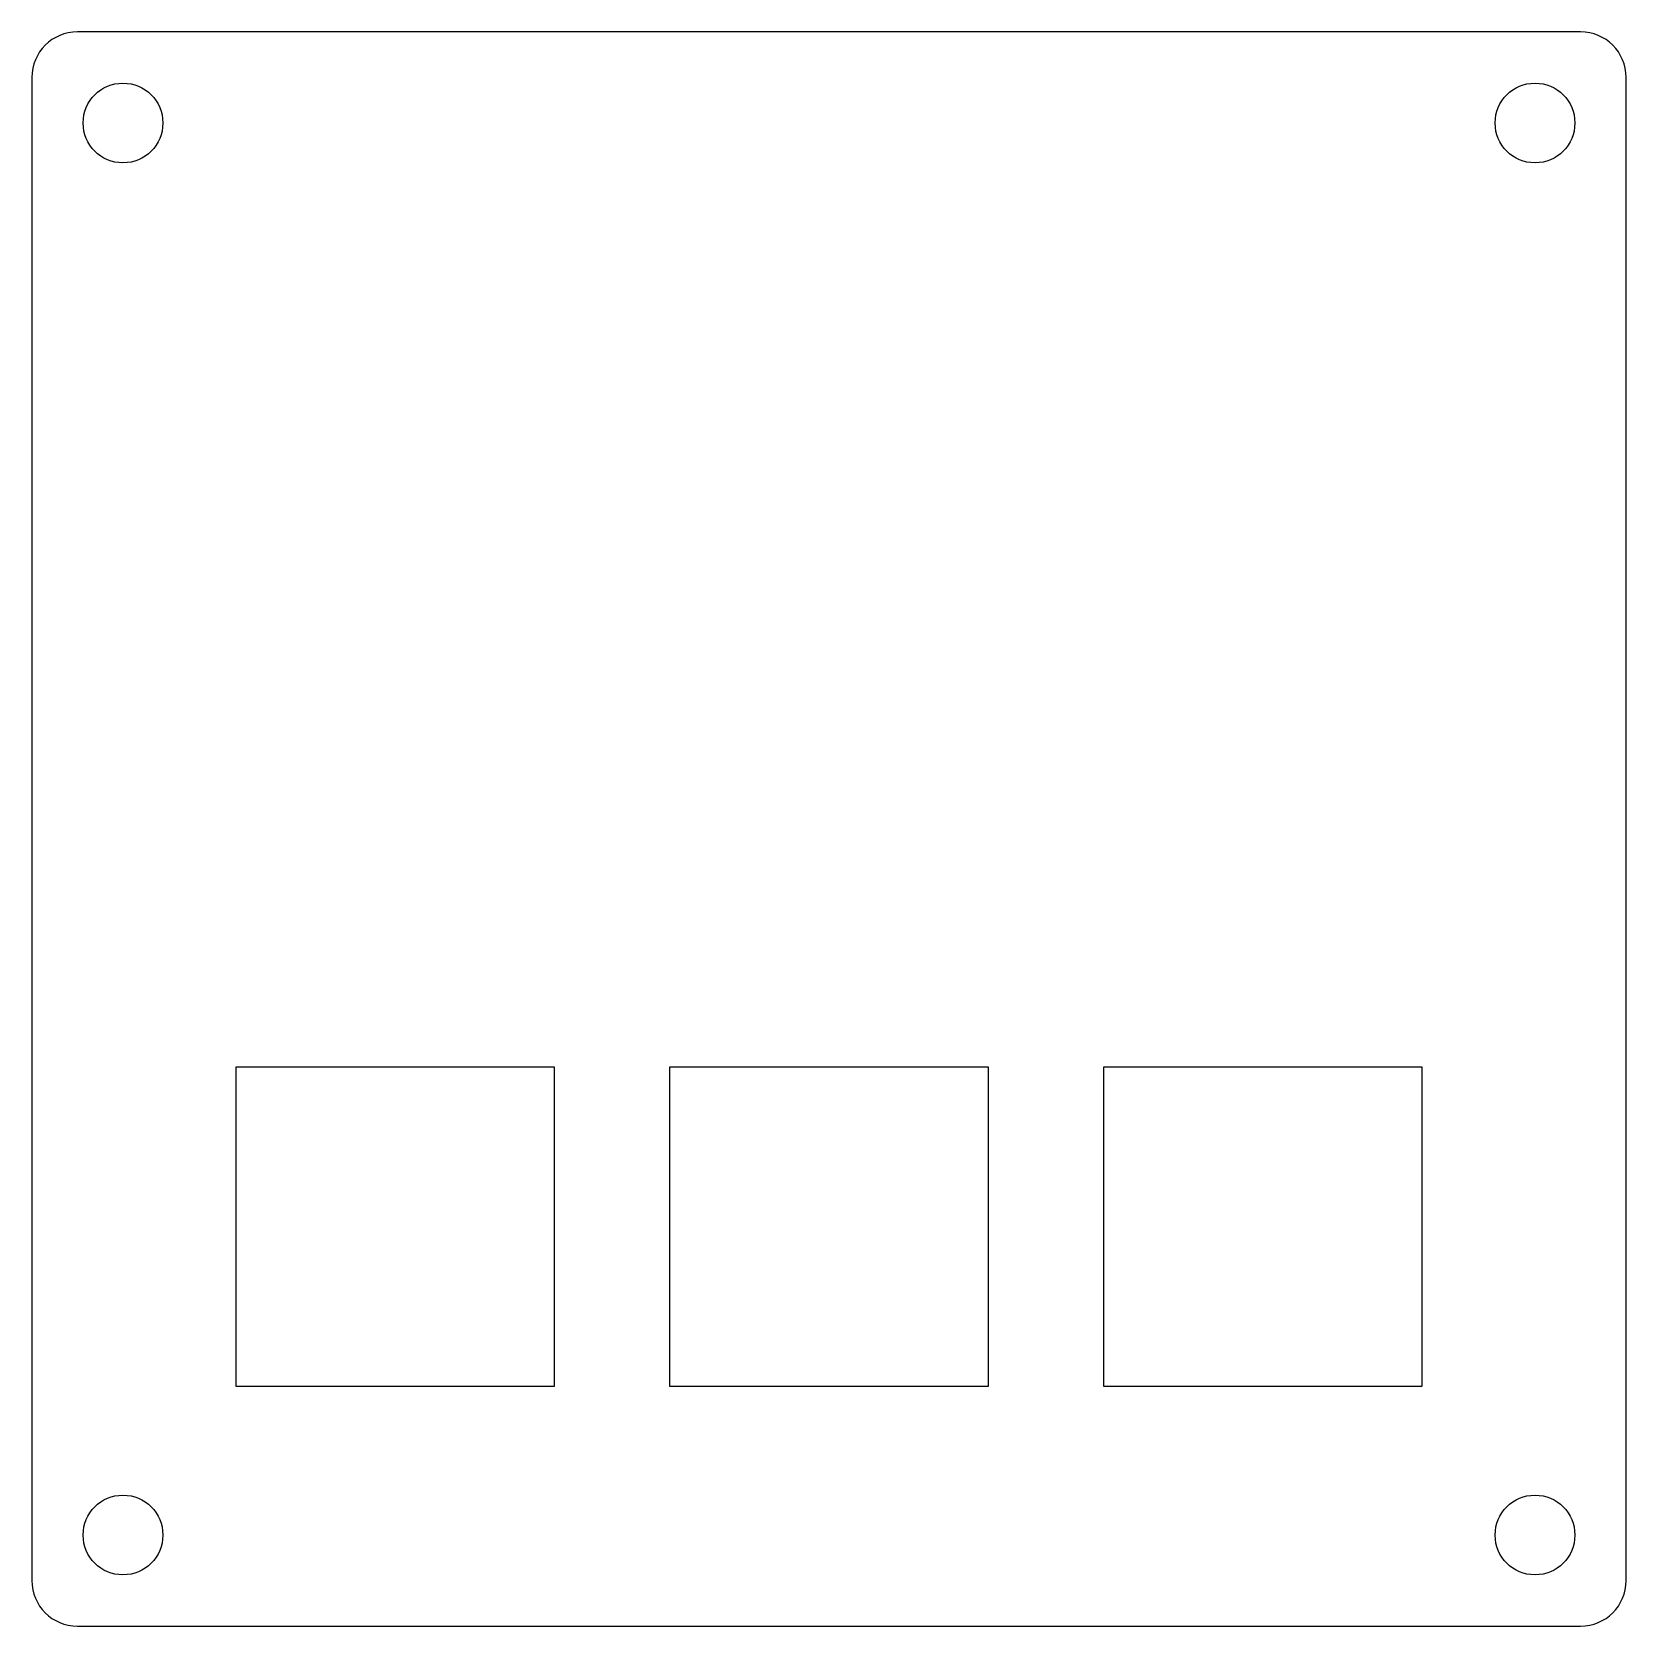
# Model space of a CAD drawing. Header units: millimetres. Extents: x 0 to 70, y -70 to 0.
import ezdxf

# ---------------------------------------------------------------- set-up
doc = ezdxf.new("R2010")
doc.units = ezdxf.units.MM
doc.layers.add('Extrude005', color=7, linetype='CONTINUOUS')

msp = doc.modelspace()

# ---------------------------------------------------------------- linework, layer by layer
at = {"layer": 'Extrude005'}
for p, q in [((2, 0, 8.2), (2, 0, 13.2)), ((68, 0, 8.2), (2, 0, 8.2)), ((68, 0, 13.2), (2, 0, 13.2)), ((2, 0, 8.2), (2, 0, 13.2)), ((68, 0, 8.2), (2, 0, 8.2)), ((68, 0, 13.2), (2, 0, 13.2)), ((68, 0, 8.2), (68, 0, 13.2)), ((68, 0, 8.2), (68, 0, 13.2)), ((0, -2, 8.2), (0, -2, 13.2)), ((0, -2, 8.2), (0, -68, 8.2)), ((0, -2, 13.2), (0, -68, 13.2)), ((0, -2, 8.2), (0, -2, 13.2)), ((0, -2, 8.2), (0, -68, 8.2)), ((0, -2, 13.2), (0, -68, 13.2)), ((70, -2, 8.2), (70, -2, 13.2)), ((70, -68, 8.2), (70, -2, 8.2)), ((70, -68, 13.2), (70, -2, 13.2)), ((70, -2, 8.2), (70, -2, 13.2)), ((70, -68, 8.2), (70, -2, 8.2)), ((70, -68, 13.2), (70, -2, 13.2)), ((5.75, -4, 8.2), (5.75, -4, 13.2)), ((5.75, -4, 8.2), (5.75, -4, 13.2)), ((67.75, -4, 8.2), (67.75, -4, 13.2)), ((67.75, -4, 8.2), (67.75, -4, 13.2)), ((8.95, -45.462, 8.2), (8.95, -45.462, 13.2)), ((8.95, -45.462, 8.2), (8.95, -59.462, 8.2)), ((8.95, -45.462, 13.2), (8.95, -59.462, 13.2)), ((8.95, -45.462, 8.2), (8.95, -45.462, 13.2)), ((22.95, -45.462, 8.2), (8.95, -45.462, 8.2)), ((22.95, -45.462, 13.2), (8.95, -45.462, 13.2)), ((8.95, -45.462, 8.2), (8.95, -59.462, 8.2)), ((22.95, -45.462, 8.2), (8.95, -45.462, 8.2)), ((8.95, -45.462, 13.2), (8.95, -59.462, 13.2)), ((22.95, -45.462, 13.2), (8.95, -45.462, 13.2)), ((22.95, -45.462, 8.2), (22.95, -45.462, 13.2)), ((22.95, -59.462, 8.2), (22.95, -45.462, 8.2)), ((22.95, -59.462, 13.2), (22.95, -45.462, 13.2)), ((22.95, -45.462, 8.2), (22.95, -45.462, 13.2)), ((22.95, -59.462, 8.2), (22.95, -45.462, 8.2)), ((22.95, -59.462, 13.2), (22.95, -45.462, 13.2)), ((28, -45.462, 8.2), (28, -45.462, 13.2)), ((28, -45.462, 8.2), (28, -59.462, 8.2)), ((28, -45.462, 13.2), (28, -59.462, 13.2)), ((28, -45.462, 8.2), (28, -45.462, 13.2)), ((42, -45.462, 8.2), (28, -45.462, 8.2)), ((42, -45.462, 13.2), (28, -45.462, 13.2)), ((28, -45.462, 8.2), (28, -59.462, 8.2)), ((42, -45.462, 8.2), (28, -45.462, 8.2)), ((28, -45.462, 13.2), (28, -59.462, 13.2)), ((42, -45.462, 13.2), (28, -45.462, 13.2)), ((42, -45.462, 8.2), (42, -45.462, 13.2)), ((42, -59.462, 8.2), (42, -45.462, 8.2)), ((42, -59.462, 13.2), (42, -45.462, 13.2)), ((42, -45.462, 8.2), (42, -45.462, 13.2)), ((42, -59.462, 8.2), (42, -45.462, 8.2)), ((42, -59.462, 13.2), (42, -45.462, 13.2)), ((47.05, -45.462, 8.2), (47.05, -45.462, 13.2)), ((47.05, -45.462, 8.2), (47.05, -59.462, 8.2)), ((47.05, -45.462, 13.2), (47.05, -59.462, 13.2)), ((47.05, -45.462, 8.2), (47.05, -45.462, 13.2)), ((61.05, -45.462, 8.2), (47.05, -45.462, 8.2)), ((61.05, -45.462, 13.2), (47.05, -45.462, 13.2)), ((47.05, -45.462, 8.2), (47.05, -59.462, 8.2)), ((61.05, -45.462, 8.2), (47.05, -45.462, 8.2)), ((47.05, -45.462, 13.2), (47.05, -59.462, 13.2)), ((61.05, -45.462, 13.2), (47.05, -45.462, 13.2)), ((61.05, -45.462, 8.2), (61.05, -45.462, 13.2)), ((61.05, -59.462, 8.2), (61.05, -45.462, 8.2)), ((61.05, -59.462, 13.2), (61.05, -45.462, 13.2)), ((61.05, -45.462, 8.2), (61.05, -45.462, 13.2)), ((61.05, -59.462, 8.2), (61.05, -45.462, 8.2)), ((61.05, -59.462, 13.2), (61.05, -45.462, 13.2)), ((8.95, -59.462, 8.2), (8.95, -59.462, 13.2)), ((8.95, -59.462, 8.2), (8.95, -59.462, 13.2)), ((8.95, -59.462, 8.2), (22.95, -59.462, 8.2)), ((8.95, -59.462, 13.2), (22.95, -59.462, 13.2)), ((8.95, -59.462, 8.2), (22.95, -59.462, 8.2)), ((8.95, -59.462, 13.2), (22.95, -59.462, 13.2)), ((22.95, -59.462, 8.2), (22.95, -59.462, 13.2)), ((22.95, -59.462, 8.2), (22.95, -59.462, 13.2)), ((28, -59.462, 8.2), (28, -59.462, 13.2)), ((28, -59.462, 8.2), (28, -59.462, 13.2)), ((28, -59.462, 8.2), (42, -59.462, 8.2)), ((28, -59.462, 13.2), (42, -59.462, 13.2)), ((28, -59.462, 8.2), (42, -59.462, 8.2)), ((28, -59.462, 13.2), (42, -59.462, 13.2)), ((42, -59.462, 8.2), (42, -59.462, 13.2)), ((42, -59.462, 8.2), (42, -59.462, 13.2)), ((47.05, -59.462, 8.2), (47.05, -59.462, 13.2)), ((47.05, -59.462, 8.2), (47.05, -59.462, 13.2)), ((47.05, -59.462, 8.2), (61.05, -59.462, 8.2)), ((47.05, -59.462, 13.2), (61.05, -59.462, 13.2)), ((47.05, -59.462, 8.2), (61.05, -59.462, 8.2)), ((47.05, -59.462, 13.2), (61.05, -59.462, 13.2)), ((61.05, -59.462, 8.2), (61.05, -59.462, 13.2)), ((61.05, -59.462, 8.2), (61.05, -59.462, 13.2)), ((5.75, -66, 8.2), (5.75, -66, 13.2)), ((5.75, -66, 8.2), (5.75, -66, 13.2)), ((67.75, -66, 8.2), (67.75, -66, 13.2)), ((67.75, -66, 8.2), (67.75, -66, 13.2)), ((0, -68, 8.2), (0, -68, 13.2)), ((0, -68, 8.2), (0, -68, 13.2)), ((70, -68, 8.2), (70, -68, 13.2)), ((70, -68, 8.2), (70, -68, 13.2)), ((2, -70, 8.2), (2, -70, 13.2)), ((2, -70, 8.2), (2, -70, 13.2)), ((2, -70, 8.2), (68, -70, 8.2)), ((2, -70, 13.2), (68, -70, 13.2)), ((2, -70, 8.2), (68, -70, 8.2)), ((2, -70, 13.2), (68, -70, 13.2)), ((68, -70, 8.2), (68, -70, 13.2)), ((68, -70, 8.2), (68, -70, 13.2))]:
    msp.add_line(p, q, dxfattribs=at)
for centre in [(4, -4), (4, -4), (4, -4), (4, -4), (66, -4), (66, -4), (66, -4), (66, -4), (4, -66), (4, -66), (4, -66), (4, -66), (66, -66), (66, -66), (66, -66), (66, -66)]:
    msp.add_circle(centre, 1.75, dxfattribs=at)
for centre, start, end in [((2, -2, 8.2), 90, 180), ((2, -2, 13.2), 90, 180), ((2, -2, 8.2), 90, 180), ((2, -2, 13.2), 90, 180), ((68, -2, 8.2), 0, 90), ((68, -2, 13.2), 0, 90), ((68, -2, 8.2), 0, 90), ((68, -2, 13.2), 0, 90), ((2, -68, 8.2), 180, -90), ((2, -68, 13.2), 180, -90), ((2, -68, 8.2), 180, -90), ((2, -68, 13.2), 180, -90), ((68, -68, 8.2), -90, 0), ((68, -68, 13.2), -90, 0), ((68, -68, 8.2), -90, 0), ((68, -68, 13.2), -90, 0)]:
    msp.add_arc(centre, 2, start, end, dxfattribs=at)

doc.saveas('drawing.dxf')
